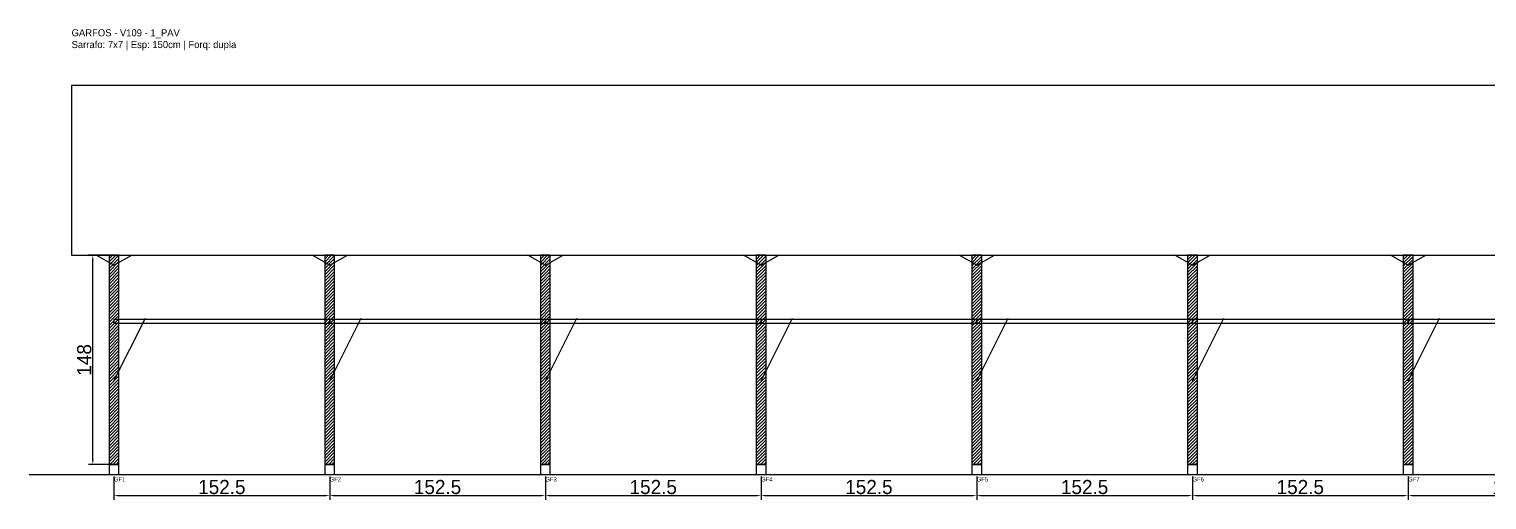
# Model space of a CAD drawing. Header units: metres. Extents: x -30 to 2073, y -25 to 308.
# Drawn here: x -30 to 1001, y -25 to 308 of the extents above; entities that cross this region are included whole.
import ezdxf

# ---------------------------------------------------------------- set-up
doc = ezdxf.new("R2010")
doc.units = ezdxf.units.M
for name, color, linetype in [('BARRA_ANCORAGEM', 1, 'Continuous'), ('COTA', 241, 'Continuous'), ('GARFOS OK', 3, 'Continuous'), ('NOME DA VIGA', 6, 'Continuous'), ('SARR_7x7', 40, 'Continuous'), ('TIRAS REESCORAMENTO', 252, 'Continuous'), ('VIGAS', 3, 'Continuous')]:
    doc.layers.add(name, color=color, linetype=linetype)
doc.dimstyles.new('EZ DXF', dxfattribs={"dimtxt": 10, "dimasz": 3.5, "dimexe": 3, "dimexo": 1.5, "dimgap": 1, "dimtad": 1, "dimdec": 1, "dimdsep": 46, "dimcen": 2.5, "dimazin": 3, "dimtfac": 1, "dimtmove": 0, "dimatfit": 3})

msp = doc.modelspace()

# ---------------------------------------------------------------- hatches: boundary and pattern name
at = {"layer": 'COTA'}
h = msp.add_hatch(dxfattribs=at)
h.set_pattern_fill('ANSI31', scale=0.5)
h.paths.add_polyline_path([(26.5, 0), (33.5, 0), (33.5, 148), (26.5, 148)])
h = msp.add_hatch(dxfattribs=at)
h.set_pattern_fill('ANSI31', scale=0.5)
h.paths.add_polyline_path([(179.03, 0), (186.03, 0), (186.03, 148), (179.03, 148)])
h = msp.add_hatch(dxfattribs=at)
h.set_pattern_fill('ANSI31', scale=0.5)
h.paths.add_polyline_path([(331.56, 0), (338.56, 0), (338.56, 148), (331.56, 148)])
h = msp.add_hatch(dxfattribs=at)
h.set_pattern_fill('ANSI31', scale=0.5)
h.paths.add_polyline_path([(484.09, 0), (491.09, 0), (491.09, 148), (484.09, 148)])
h = msp.add_hatch(dxfattribs=at)
h.set_pattern_fill('ANSI31', scale=0.5)
h.paths.add_polyline_path([(636.62, 0), (643.62, 0), (643.62, 148), (636.62, 148)])
h = msp.add_hatch(dxfattribs=at)
h.set_pattern_fill('ANSI31', scale=0.5)
h.paths.add_polyline_path([(789.16, 0), (796.16, 0), (796.16, 148), (789.16, 148)])
h = msp.add_hatch(dxfattribs=at)
h.set_pattern_fill('ANSI31', scale=0.5)
h.paths.add_polyline_path([(941.69, 0), (948.69, 0), (948.69, 148), (941.69, 148)])

# ---------------------------------------------------------------- linework, layer by layer
at = {"layer": 'BARRA_ANCORAGEM'}
for p, q in [((30, 59.2), (52.2, 103.6)), ((182.53, 59.2), (204.73, 103.6)), ((335.06, 59.2), (357.26, 103.6)), ((487.59, 59.2), (509.79, 103.6)), ((640.12, 59.2), (662.32, 103.6)), ((792.66, 59.2), (814.86, 103.6)), ((945.19, 59.2), (967.39, 103.6))]:
    msp.add_line(p, q, dxfattribs=at)
at = {"layer": 'GARFOS OK'}
for p, q in [((30, 141), (17.5, 148)), ((17.5, 148), (42.5, 148)), ((30, 141), (42.5, 148)), ((182.53, 141), (170.03, 148)), ((170.03, 148), (195.03, 148)), ((182.53, 141), (195.03, 148)), ((335.06, 141), (322.56, 148)), ((322.56, 148), (347.56, 148)), ((335.06, 141), (347.56, 148)), ((487.59, 141), (475.09, 148)), ((475.09, 148), (500.09, 148)), ((487.59, 141), (500.09, 148)), ((640.12, 141), (627.62, 148)), ((627.62, 148), (652.62, 148)), ((640.12, 141), (652.62, 148)), ((792.66, 141), (780.16, 148)), ((780.16, 148), (805.16, 148)), ((792.66, 141), (805.16, 148)), ((945.19, 141), (932.69, 148)), ((932.69, 148), (957.69, 148)), ((945.19, 141), (957.69, 148))]:
    msp.add_line(p, q, dxfattribs=at)
at = {"layer": 'GARFOS OK', "linetype": 'CONTINUOUS'}
msp.add_line((-30, -7), (2072.9, -7), dxfattribs=at)
at = {"layer": 'GARFOS OK'}
for points in [[(26.5, 0), (33.5, 0), (33.5, 148), (26.5, 148), (26.5, 0)], [(179.03, 0), (186.03, 0), (186.03, 148), (179.03, 148), (179.03, 0)], [(331.56, 0), (338.56, 0), (338.56, 148), (331.56, 148), (331.56, 0)], [(484.09, 0), (491.09, 0), (491.09, 148), (484.09, 148), (484.09, 0)], [(636.62, 0), (643.62, 0), (643.62, 148), (636.62, 148), (636.62, 0)], [(789.16, 0), (796.16, 0), (796.16, 148), (789.16, 148), (789.16, 0)], [(941.69, 0), (948.69, 0), (948.69, 148), (941.69, 148), (941.69, 0)]]:
    msp.add_lwpolyline(points, dxfattribs=at)
at = {"layer": 'SARR_7x7'}
for points in [[(26.5, -7), (33.5, -7), (33.5, 0), (26.5, 0), (26.5, -7)], [(179.03, -7), (186.03, -7), (186.03, 0), (179.03, 0), (179.03, -7)], [(331.56, -7), (338.56, -7), (338.56, 0), (331.56, 0), (331.56, -7)], [(484.09, -7), (491.09, -7), (491.09, 0), (484.09, 0), (484.09, -7)], [(636.62, -7), (643.62, -7), (643.62, 0), (636.62, 0), (636.62, -7)], [(789.16, -7), (796.16, -7), (796.16, 0), (789.16, 0), (789.16, -7)], [(941.69, -7), (948.69, -7), (948.69, 0), (941.69, 0), (941.69, -7)]]:
    msp.add_lwpolyline(points, dxfattribs=at)
at = {"layer": 'TIRAS REESCORAMENTO'}
for points in [[(30, 100), (182.53, 100), (182.53, 102.5), (30, 102.5), (30, 100)], [(182.53, 100), (335.06, 100), (335.06, 102.5), (182.53, 102.5), (182.53, 100)], [(335.06, 100), (487.59, 100), (487.59, 102.5), (335.06, 102.5), (335.06, 100)], [(487.59, 100), (640.12, 100), (640.12, 102.5), (487.59, 102.5), (487.59, 100)], [(640.12, 100), (792.66, 100), (792.66, 102.5), (640.12, 102.5), (640.12, 100)], [(792.66, 100), (945.19, 100), (945.19, 102.5), (792.66, 102.5), (792.66, 100)], [(945.19, 100), (1097.72, 100), (1097.72, 102.5), (945.19, 102.5), (945.19, 100)]]:
    msp.add_lwpolyline(points, dxfattribs=at)
at = {"layer": 'VIGAS'}
msp.add_lwpolyline([(0, 148), (2042.9, 148), (2042.9, 268), (0, 268), (0, 148)], dxfattribs=at)

# ---------------------------------------------------------------- texts
at = {"layer": 'NOME DA VIGA'}
for s, p in [('GF1', (30, -12)), ('GF2', (182.53, -12)), ('GF3', (335.06, -12)), ('GF4', (487.59, -12)), ('GF5', (640.12, -12)), ('GF6', (792.66, -12)), ('GF7', (945.19, -12))]:
    msp.add_text(s, height=3, dxfattribs=at).set_placement(p)
at = {"layer": 'NOME DA VIGA', "insert": (0, 293), "char_height": 5, "attachment_point": 7}
msp.add_mtext('GARFOS - V109 - 1_PAV\\PSarrafo: 7x7 | Esp: 150cm | Forq: dupla', dxfattribs=at)

# ---------------------------------------------------------------- dimensions: what is measured, and where the dimension line sits
at = {"layer": 'COTA'}
msp.add_linear_dim(base=(15, 0), p1=(30, 0), p2=(30, 148), angle=90, dimstyle='EZ DXF', dxfattribs=at).render()
for base, p1, p2 in [((30, -22), (30, -7), (182.53, -7)), ((182.53, -22), (182.53, -7), (335.06, -7)), ((335.06, -22), (335.06, -7), (487.59, -7)), ((487.59, -22), (487.59, -7), (640.12, -7)), ((640.12, -22), (640.12, -7), (792.66, -7)), ((792.66, -22), (792.66, -7), (945.19, -7)), ((945.19, -22), (945.19, -7), (1097.72, -7))]:
    msp.add_linear_dim(base=base, p1=p1, p2=p2, dimstyle='EZ DXF', dxfattribs=at).render()

doc.saveas('drawing.dxf')
